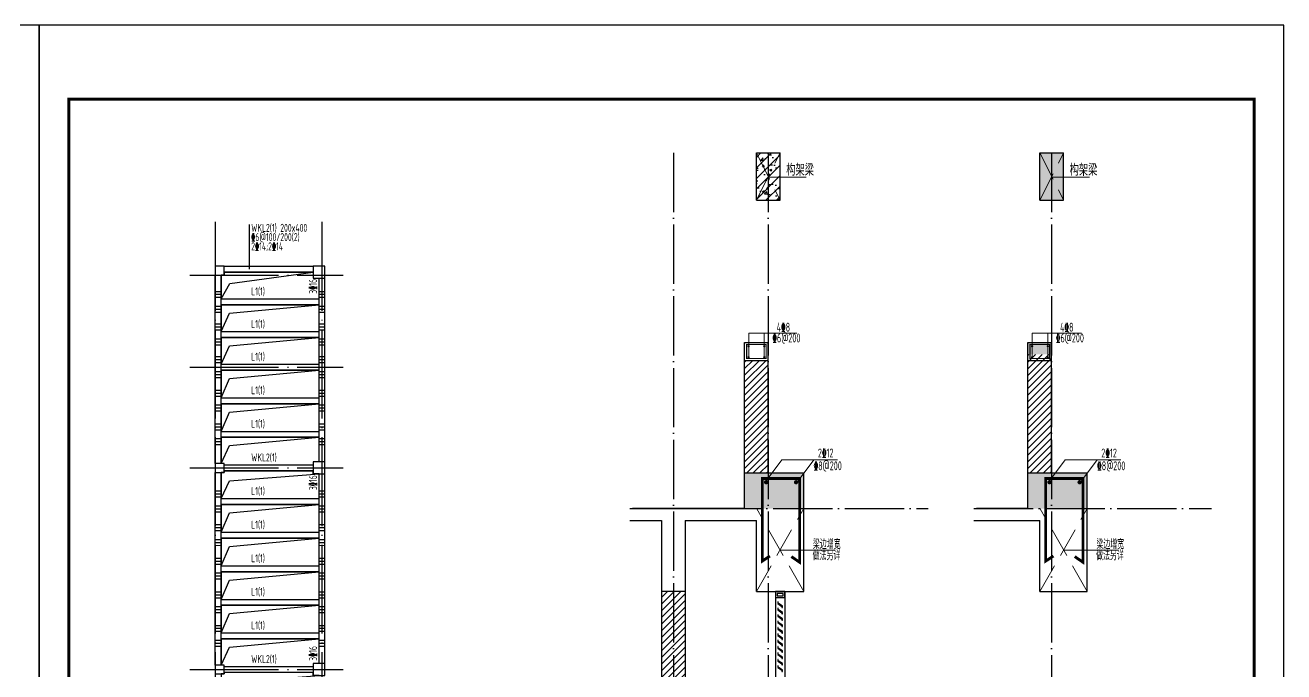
# Model space of a CAD drawing. Extents: x 2506385 to 2810062, y -487803 to -193521.
# Drawn here: x 2767587 to 2810062, y -397551 to -375739 of the extents above; entities that cross this region are included whole.
import ezdxf

# ---------------------------------------------------------------- set-up
doc = ezdxf.new("R2010")
doc.units = 0
doc.header["$LTSCALE"] = 1000
doc.header["$MEASUREMENT"] = 0
doc.linetypes.add('DASH', pattern=[0.35, 0.25, -0.1])
doc.linetypes.add('DOTE', pattern=[2.42, 2, -0.2, 0.02, -0.2])
for name, color, linetype in [('$dl$', 255, 'Continuous'), ('DOTE', 252, 'DOTE'), ('PUB_TITLE', 4, 'Continuous'), ('S_BEAMDIMMASSVER', 2, 'Continuous'), ('TEXT', 7, 'Continuous'), ('WALL', 30, 'Continuous'), ('WINDOW', 4, 'Continuous'), ('填充层', 253, 'Continuous'), ('大样钢筋', 1, 'Continuous'), ('柱', 2, 'Continuous'), ('梁', 4, 'Continuous'), ('梁原位标注竖向', 7, 'Continuous'), ('梁集中标注', 2, 'Continuous'), ('次梁箍筋', 1, 'Continuous'), ('洞口边线', 253, 'Continuous'), ('灰度', 8, 'Continuous')]:
    doc.layers.add(name, color=color, linetype=linetype)
doc.layers.add('rein', color=6, linetype='ByLayer', lineweight=18)
doc.layers.add('查找字符', color=1, linetype='ByLayer', lineweight=18)
doc.styles.get("Standard").update_dxf_attribs({"font": 'TSSDENG', "width": 0.7, "bigfont": 'TSSDCHN'})
doc.styles.add('tssd', font='tssdeng.shx', dxfattribs={"width": 0.7, "height": 3, "bigfont": '1hztxt.shx'})

# ---------------------------------------------------------------- blocks, each defined once
blk = doc.blocks.new('45435')
at = {"layer": '洞口边线'}
for points in [[(2668124, -511692), (2665124, -511692), (2665124, -511792), (2665024, -511792), (2665024, -512592), (2665312, -512070), (2668124, -511692)], [(2668324, -512792), (2665024, -512792), (2665024, -513692), (2665307, -513075), (2668324, -512792)], [(2668324, -513892), (2665024, -513892), (2665024, -514792), (2665307, -514175), (2668324, -513892)], [(2668324, -514992), (2665024, -514992), (2665024, -515925), (2665307, -515275), (2668324, -514992)], [(2668324, -516125), (2665024, -516125), (2665024, -517058), (2665307, -516408), (2668324, -516125)], [(2668324, -517258), (2665024, -517258), (2665024, -518142), (2665307, -517541), (2668324, -517258)], [(2668324, -518492), (2668124, -518492), (2668124, -518392), (2665124, -518392), (2665124, -518442), (2665024, -518442), (2665024, -519326), (2665305, -518727), (2668324, -518492)], [(2668324, -519526), (2665024, -519526), (2665024, -520459), (2665307, -519809), (2668324, -519526)], [(2668324, -520659), (2665024, -520659), (2665024, -521592), (2665307, -520942), (2668324, -520659)], [(2668324, -521792), (2665024, -521792), (2665024, -522725), (2665307, -522075), (2668324, -521792)], [(2668324, -522925), (2665024, -522925), (2665024, -523858), (2665307, -523208), (2668324, -522925)], [(2668324, -524058), (2665024, -524058), (2665024, -524942), (2665307, -524341), (2668324, -524058)], [(2668324, -525292), (2668124, -525292), (2668124, -525192), (2665124, -525192), (2665124, -525242), (2665024, -525242), (2665024, -526126), (2665305, -525527), (2668324, -525292)], [(2668324, -526326), (2665024, -526326), (2665024, -527259), (2665307, -526609), (2668324, -526326)], [(2668324, -527459), (2665024, -527459), (2665024, -528392), (2665307, -527742), (2668324, -527459)], [(2668324, -528592), (2665024, -528592), (2665024, -529525), (2665307, -528875), (2668324, -528592)], [(2668324, -529725), (2665024, -529725), (2665024, -530658), (2665307, -530008), (2668324, -529725)], [(2668324, -530858), (2665024, -530858), (2665024, -531742), (2665307, -531141), (2668324, -530858)], [(2668324, -532092), (2668124, -532092), (2668124, -531992), (2665124, -531992), (2665124, -532042), (2665024, -532042), (2665024, -532924), (2665305, -532327), (2668324, -532092)], [(2668324, -533124), (2665024, -533124), (2665024, -534059), (2665307, -533407), (2668324, -533124)], [(2668324, -534259), (2665024, -534259), (2665024, -535192), (2665307, -534542), (2668324, -534259)], [(2668324, -535392), (2665024, -535392), (2665024, -536325), (2665307, -535675), (2668324, -535392)], [(2668324, -536525), (2665024, -536525), (2665024, -537458), (2665307, -536808), (2668324, -536525)], [(2668324, -537658), (2665024, -537658), (2665024, -538542), (2665307, -537941), (2668324, -537658)], [(2668324, -538892), (2668124, -538892), (2668124, -538792), (2665124, -538792), (2665124, -538842), (2665024, -538842), (2665024, -539726), (2665305, -539127), (2668324, -538892)], [(2668324, -539926), (2665024, -539926), (2665024, -540859), (2665307, -540209), (2668324, -539926)], [(2668324, -541059), (2665024, -541059), (2665024, -541992), (2665307, -541342), (2668324, -541059)], [(2668324, -542192), (2665024, -542192), (2665024, -543125), (2665307, -542475), (2668324, -542192)], [(2668324, -543325), (2665024, -543325), (2665024, -544258), (2665307, -543608), (2668324, -543325)], [(2668324, -544458), (2665024, -544458), (2665024, -545342), (2665307, -544741), (2668324, -544458)]]:
    blk.add_lwpolyline(points, close=True, dxfattribs=at)
blk = doc.blocks.new('A$C38AF4FB1')
at = {"layer": '灰度'}
h = blk.add_hatch(dxfattribs=at)
h.set_pattern_fill('钢筋混凝土,_O', color=256, scale=25)
h.set_pattern_definition([(45, (-2921799.054, 485034.64), (-44.1941738, 44.1941738), []), (50, (-2921799.05, 485034.64), (179.315046, -15.688034), [18.75, -206.25]), (355, (-2921799.05, 485034.64), (-34.687833, 188.048033), [15, -165]), (100.4514, (-2921784.11, 485033.33), (144.627345, 172.359886), [15.935047, -175.285528]), (46.1842, (-2921799.05, 485084.64), (266.810262, -41.379754), [28.125, -309.375]), (96.6356, (-2921776.82, 485081.2), (233.665676, 243.529468), [23.902572, -262.92825]), (351.1842, (-2921799.05, 485084.64), (233.665486, 243.52965), [22.5, -247.5]), (21, (-2921774.05, 485072.14), (149.226763, -100.654723), [18.75, -206.25]), (326, (-2921774.05, 485072.14), (60.828833, 181.287511), [15, -165]), (71.4514, (-2921761.62, 485063.75), (210.055657, 80.632624), [15.935047, -175.285528]), (37.5, (-2921799.054, 485034.64), (3.0399638, 83.2234635), [0, -163, 0, -167.5, 0, -165.625]), (7.5, (-2921799.054, 485034.64), (65.7673844, 98.602928), [0, -95.5, 0, -159.25, 0, -63.125]), (327.5, (-2921854.804, 485034.64), (133.455609, -5.638718), [0, -62.5, 0, -195, 0, -258.75]), (317.5, (-2921879.8, 485034.64), (145.7965423, 25.0262456), [0, -81.25, 0, -129.5, 0, -183.75])])
h.paths.add_polyline_path([(1475, 14838), (1675, 14838), (1675, 15238), (1475, 15238)])
h = blk.add_hatch(dxfattribs=at)
h.set_pattern_fill('钢筋混凝土,_O', color=256, scale=25)
h.set_pattern_definition([(45, (-5623693.25, -400124.625), (-44.1941738, 44.1941738), []), (50, (-5623693.25, -400124.62), (179.3150457, -15.6880337), [18.75, -206.25]), (355, (-5623693.25, -400124.62), (-34.6878334, 188.0480334), [15, -165]), (100.4514, (-5623678.3, -400125.93), (144.6273454, 172.3598855), [15.9350475, -175.285528]), (46.1842, (-5623693.25, -400074.62), (266.810262, -41.379754), [28.125, -309.375]), (96.6356, (-5623671.02, -400078.07), (233.665676, 243.529468), [23.902572, -262.92825]), (351.1842, (-5623693.25, -400074.62), (233.665486, 243.52965), [22.5, -247.5]), (21, (-5623668.25, -400087.12), (149.226763, -100.6547227), [18.75, -206.25]), (326, (-5623668.25, -400087.12), (60.828833, 181.287511), [15, -165]), (71.4514, (-5623655.81, -400095.51), (210.055657, 80.632624), [15.9350475, -175.285528]), (37.5, (-5623693.25, -400124.625), (3.0399638, 83.22346346), [0, -163, 0, -167.5, 0, -165.625]), (7.5, (-5623693.25, -400124.625), (65.7673844, 98.602928), [0, -95.5, 0, -159.25, 0, -63.125]), (327.5, (-5623749, -400124.625), (133.45560904, -5.6387179), [0, -62.5, 0, -195, 0, -258.75]), (317.5, (-5623774, -400124.62), (145.7965423, 25.0262456), [0, -81.25, 0, -129.5, 0, -183.75])])
h.paths.add_polyline_path([(3966, 13638), (3766, 13638), (3766, 13538), (3966, 13538)])
h.paths.add_polyline_path([(4066, 15238), (3866, 15238), (3866, 14838), (4066, 14838)])
h.paths.add_polyline_path([(4166, 8738), (3310, 8738), (3310, 8638), (3866, 8638), (3866, 8038), (4166, 8038)])
h.paths.add_polyline_path([(4266, 5238), (3310, 5238), (3310, 5138), (3866, 5138), (3866, 4538), (4266, 4538)])
h.paths.add_polyline_path([(3766, 12238), (4266, 12238), (4266, 12538), (3766, 12538)])
h = blk.add_hatch(dxfattribs=at)
h.set_pattern_fill('ANSI31,_O', color=256, scale=25)
h.set_pattern_definition([(45, (-5626084.5, -400124.625), (-28.06330038, 28.06330038), [])])
h.paths.add_polyline_path([(1375, 13488), (1575, 13488), (1575, 12538), (1375, 12538)])
h = blk.add_hatch(dxfattribs=at)
h.set_pattern_fill('ANSI31,_O', color=256, scale=25)
h.set_pattern_definition([(45, (-5623693.25, -400124.625), (-28.06330038, 28.06330038), [])])
h.paths.add_polyline_path([(3766, 13538), (3966, 13538), (3966, 12538), (3766, 12538)])
h = blk.add_hatch(dxfattribs=at)
h.set_pattern_fill('钢筋混凝土,_O', color=256, scale=25)
h.set_pattern_definition([(45, (-5617782, -400124.625), (-44.1941738, 44.1941738), []), (50, (-5617782, -400124.62), (179.3150457, -15.6880337), [18.75, -206.25]), (355, (-5617782, -400124.62), (-34.6878334, 188.0480334), [15, -165]), (100.4514, (-5617767.06, -400125.93), (144.6273454, 172.3598855), [15.9350475, -175.285528]), (46.1842, (-5617782, -400074.62), (266.810262, -41.379754), [28.125, -309.375]), (96.6356, (-5617759.77, -400078.07), (233.665676, 243.529468), [23.902572, -262.92825]), (351.1842, (-5617782, -400074.62), (233.665486, 243.52965), [22.5, -247.5]), (21, (-5617757, -400087.12), (149.226763, -100.6547227), [18.75, -206.25]), (326, (-5617757, -400087.12), (60.828833, 181.287511), [15, -165]), (71.4514, (-5617744.56, -400095.51), (210.055657, 80.632624), [15.9350475, -175.285528]), (37.5, (-5617782, -400124.625), (3.0399638, 83.22346346), [0, -163, 0, -167.5, 0, -165.625]), (7.5, (-5617782, -400124.625), (65.7673844, 98.602928), [0, -95.5, 0, -159.25, 0, -63.125]), (327.5, (-5617837.75, -400124.625), (133.45560904, -5.6387179), [0, -62.5, 0, -195, 0, -258.75]), (317.5, (-5617862.75, -400124.62), (145.7965423, 25.0262456), [0, -81.25, 0, -129.5, 0, -183.75])])
h.paths.add_polyline_path([(1775, 8738), (407, 8738), (407, 8638), (675, 8638), (675, 8038), (875, 8038), (875, 8638), (1475, 8638), (1475, 8038), (1775, 8038)])
h.paths.add_polyline_path([(1875, 5238), (1475, 5238), (407, 5238), (407, 5138), (675, 5138), (875, 5138), (1475, 5138), (1475, 4538), (1875, 4538)])
h.paths.add_polyline_path([(1375, 12238), (1875, 12238), (1875, 12538), (1376, 12538), (1376, 12427)])
h = blk.add_hatch(dxfattribs=at)
h.set_pattern_fill('ANSI31,_O', color=256, scale=25)
h.set_pattern_definition([(45, (-5617782, -400124.625), (-28.06330038, 28.06330038), [])])
h.paths.add_polyline_path([(875, 11538), (675, 11538), (675, 8988), (875, 8988)])
h.paths.add_polyline_path([(875, 8038), (675, 8038), (675, 5488), (875, 5488)])
at = {"layer": '$dl$'}
for p, q in [((1635, 11538), (1635, 8738)), ((1715, 11538), (1715, 8738))]:
    blk.add_line(p, q, dxfattribs=at)
for points in [[(1715, 11538), (1635, 11538), (1635, 11487), (1715, 11487)], [(1700, 11523), (1650, 11523), (1650, 11502), (1700, 11502)]]:
    blk.add_lwpolyline(points, close=True, dxfattribs=at)
at = {"layer": 'DOTE', "ltscale": 0.25}
for p, q in [((775, 15238), (775, 672)), ((1575, 15238), (1575, 672)), ((3966, 15238), (3966, 672)), ((407, 12238), (2925, 12238)), ((3310, 12238), (5316, 12238))]:
    blk.add_line(p, q, dxfattribs=at)
at = {"layer": 'rein', "const_width": 9.72}
for points in [[(1405, 13607, -1), (1414, 13607, -1)], [(1537, 13607, -1), (1547, 13607, -1)], [(3796, 13607, -1), (3806, 13607, -1)], [(3929, 13607, -1), (3938, 13607, -1)], [(1405, 13514, -1), (1414, 13514, -1)], [(1537, 13514, -1), (1547, 13514, -1)], [(3796, 13514, -1), (3806, 13514, -1)], [(3929, 13514, -1), (3938, 13514, -1)]]:
    blk.add_lwpolyline(points, format="xyb", close=True, dxfattribs=at)
at = {"layer": 'WALL', "linetype": 'ByBlock'}
for p, q in [((1475, 15238), (1675, 15238)), ((1475, 14838), (1475, 15238)), ((1675, 14838), (1675, 15238)), ((3866, 15238), (4066, 15238)), ((3866, 14838), (3866, 15238)), ((4066, 14838), (4066, 15238)), ((1475, 14838), (1675, 14838)), ((3866, 14838), (4066, 14838)), ((1375, 12238), (1375, 13638)), ((1375, 13638), (1575, 13638)), ((1575, 12538), (1575, 13638)), ((3766, 12238), (3766, 13638)), ((3766, 13638), (3966, 13638)), ((3766, 13638), (3966, 13638)), ((3966, 12538), (3966, 13638)), ((1375, 12538), (1875, 12538)), ((1875, 11538), (1875, 12538)), ((3766, 12538), (4266, 12538)), ((4266, 11538), (4266, 12538)), ((407, 12238), (1375, 12238)), ((3310, 12238), (3766, 12238)), ((407, 12138), (675, 12138)), ((675, 12138), (675, 8738)), ((875, 12138), (1475, 12138)), ((875, 12138), (875, 8738)), ((1475, 11538), (1475, 12138)), ((3310, 12138), (3866, 12138)), ((3866, 11538), (3866, 12138)), ((875, 11538), (675, 11538)), ((1475, 11538), (1875, 11538)), ((3866, 11538), (4266, 11538))]:
    blk.add_line(p, q, dxfattribs=at)
at = {"layer": 'WALL'}
for p, q in [((1375, 13638), (1575, 13638)), ((3766, 13638), (3966, 13638)), ((1375, 13488), (1575, 13488)), ((3766, 13488), (3966, 13488))]:
    blk.add_line(p, q, dxfattribs=at)
at = {"layer": 'WALL', "linetype": 'ByBlock'}
for points in [[(1375, 12238), (1375, 12238), (1375, 12238), (430, 12238)], [(430, 12238), (1375, 12238)], [(3766, 12238), (3766, 12238), (3766, 12238), (3333, 12238)], [(3333, 12238), (3766, 12238)]]:
    blk.add_lwpolyline(points, dxfattribs=at)
at = {"layer": 'WINDOW'}
for points in [[(1656, 11451), (1656, 11438), (1691, 11413), (1691, 11404), (1695, 11404), (1695, 11416), (1659, 11440), (1659, 11451), (1656, 11451)], [(1656, 11397), (1656, 11384), (1691, 11359), (1691, 11350), (1695, 11350), (1695, 11362), (1659, 11386), (1659, 11397), (1656, 11397)], [(1656, 11343), (1656, 11330), (1691, 11305), (1691, 11296), (1695, 11296), (1695, 11308), (1659, 11332), (1659, 11343), (1656, 11343)], [(1656, 11289), (1656, 11276), (1691, 11251), (1691, 11242), (1695, 11242), (1695, 11254), (1659, 11278), (1659, 11289), (1656, 11289)], [(1656, 11235), (1656, 11222), (1691, 11197), (1691, 11188), (1695, 11188), (1695, 11200), (1659, 11224), (1659, 11235), (1656, 11235)], [(1656, 11181), (1656, 11168), (1691, 11143), (1691, 11135), (1695, 11135), (1695, 11146), (1659, 11170), (1659, 11181), (1656, 11181)], [(1656, 11127), (1656, 11114), (1691, 11090), (1691, 11081), (1695, 11081), (1695, 11092), (1659, 11116), (1659, 11127), (1656, 11127)], [(1656, 11074), (1656, 11060), (1691, 11036), (1691, 11027), (1695, 11027), (1695, 11038), (1659, 11062), (1659, 11074), (1656, 11074)], [(1656, 11020), (1656, 11006), (1691, 10982), (1691, 10973), (1695, 10973), (1695, 10984), (1659, 11008), (1659, 11020), (1656, 11020)], [(1656, 10966), (1656, 10952), (1691, 10928), (1691, 10919), (1695, 10919), (1695, 10930), (1659, 10954), (1659, 10966), (1656, 10966)], [(1656, 10912), (1656, 10898), (1691, 10874), (1691, 10865), (1695, 10865), (1695, 10876), (1659, 10900), (1659, 10912), (1656, 10912)]]:
    blk.add_lwpolyline(points, dxfattribs=at)
at = {"layer": '填充层', "color": 6, "const_width": 10}
for points in [[(1393, 13504), (1393, 13622), (1558, 13622), (1558, 13504)], [(3784, 13504), (3784, 13622), (3949, 13622), (3949, 13504)]]:
    blk.add_lwpolyline(points, close=True, dxfattribs=at)
at = {"layer": '大样钢筋', "const_width": 24}
for points in [[(1589, 11838), (1525, 11795), (1525, 12491), (1840, 12491), (1840, 11785), (1770, 11833)], [(3981, 11838), (3916, 11795), (3916, 12491), (4231, 12491), (4231, 11785), (4161, 11833)]]:
    blk.add_lwpolyline(points, dxfattribs=at)
at = {"layer": '大样钢筋', "const_width": 18}
for points in [[(1548, 12460, 1), (1566, 12460, 1)], [(1801, 12460, 1), (1819, 12460, 1)], [(3939, 12460, 1), (3957, 12460, 1)], [(4193, 12460, 1), (4211, 12460, 1)]]:
    blk.add_lwpolyline(points, format="xyb", close=True, dxfattribs=at)
at = {"layer": '查找字符', "linetype": 'DASH'}
for p, q in [((1475, 14838), (1675, 15238)), ((1475, 15238), (1675, 14838)), ((3866, 14838), (4066, 15238)), ((3866, 15238), (4066, 14838)), ((1875, 11538), (1475, 12242)), ((1475, 11538), (1875, 12238)), ((4266, 11538), (3866, 12242)), ((3866, 11538), (4266, 12238))]:
    blk.add_line(p, q, dxfattribs=at)
at = {"layer": '查找字符'}
for p, q in [((1575, 15034), (1894, 15034)), ((3966, 15034), (4285, 15034)), ((1689, 12648), (2159, 12648)), ((4080, 12648), (4550, 12648)), ((1676, 11888), (2140, 11888)), ((4067, 11888), (4531, 11888))]:
    blk.add_line(p, q, dxfattribs=at)
at = {"layer": '查找字符', "ltscale": 1000}
for p, q in [((1410, 13717), (1815, 13717)), ((1410, 13514), (1410, 13717)), ((1542, 13514), (1542, 13717)), ((3801, 13717), (4217, 13717)), ((3801, 13514), (3801, 13717)), ((3934, 13514), (3934, 13717))]:
    blk.add_line(p, q, dxfattribs=at)
at = {"layer": '查找字符', "linetype": 'ByBlock'}
for p, q in [((1548, 12460), (1689, 12648)), ((1819, 12460), (1959, 12648)), ((3940, 12460), (4080, 12648)), ((4210, 12460), (4350, 12648))]:
    blk.add_line(p, q, dxfattribs=at)
at = {"layer": 'S_BEAMDIMMASSVER', "color": 90, "width": 0.6}
for p in [(1727, 15044), (4118, 15044)]:
    blk.add_text('构架梁', height=100, dxfattribs=at).set_placement(p)
at = {"layer": 'TEXT', "style": 'tssd', "width": 0.6}
for s, p in [('4%%1328', (1646, 13730, 0)), ('4%%1328', (4037, 13730, 0)), ('%%1326@200', (1610, 13639, 0)), ('%%1326@200', (4002, 13639, 0)), ('2%%13212', (1994, 12669, 0)), ('2%%13212', (4385, 12669, 0)), ('%%1328@200', (1958, 12561, 0)), ('%%1328@200', (4350, 12561, 0)), ('梁边增宽', (1952, 11897, 0)), ('梁边增宽', (4344, 11897, 0)), ('做法另详', (1950, 11803, 0)), ('做法另详', (4341, 11803, 0))]:
    blk.add_text(s, height=75, dxfattribs=at).set_placement(p)

msp = doc.modelspace()

# ---------------------------------------------------------------- linework, layer by layer
at = {"layer": 'DOTE', "ltscale": 1.5}
for p, q in [((2774003.3, -382373.2), (2774003.3, -425046)), ((2777603.3, -382373.2), (2777603.3, -425046)), ((2773140.7, -384173.2), (2778317.8, -384173.2)), ((2773140.7, -387273.2), (2778317.8, -387273.2)), ((2773140.7, -390673.2), (2778317.8, -390673.2)), ((2773140.7, -397473.2), (2778317.8, -397473.2))]:
    msp.add_line(p, q, dxfattribs=at)
at = {"layer": 'PUB_TITLE', "linetype": 'ByBlock'}
for points in [[(2726061.7, -375738.7), (2726061.7, -450038.7), (2768061.7, -450038.7), (2768061.7, -375738.7)], [(2768061.7, -375738.7), (2768061.7, -450038.7), (2810061.7, -450038.7), (2810061.7, -375738.7)]]:
    msp.add_lwpolyline(points, close=True, dxfattribs=at)
at = {"layer": 'PUB_TITLE', "linetype": 'ByBlock', "const_width": 100}
msp.add_lwpolyline([(2769061.7, -378238.7), (2769061.7, -449038.7), (2809061.7, -449038.7), (2809061.7, -378238.7)], close=True, dxfattribs=at)
at = {"layer": '柱'}
for points in [[(2774303.3, -384173.2), (2774303.3, -383873.2), (2774003.3, -383873.2), (2774003.3, -384173.2)], [(2777703.3, -384273.2), (2777703.3, -383873.2), (2777303.3, -383873.2), (2777303.3, -384273.2)], [(2774303.3, -390823.2), (2774303.3, -390523.2), (2774003.3, -390523.2), (2774003.3, -390823.2)], [(2777703.3, -390873.2), (2777703.3, -390473.2), (2777303.3, -390473.2), (2777303.3, -390873.2)], [(2774303.3, -397623.2), (2774303.3, -397323.2), (2774003.3, -397323.2), (2774003.3, -397623.2)], [(2777703.3, -397673.2), (2777703.3, -397273.2), (2777303.3, -397273.2), (2777303.3, -397673.2)]]:
    msp.add_lwpolyline(points, close=True, dxfattribs=at)
at = {"layer": '梁'}
for p, q in [((2774303.3, -383873.2), (2777303.3, -383873.2)), ((2774003.3, -390523.2), (2774003.3, -384173.2)), ((2774203.3, -390523.2), (2774203.3, -384173.2)), ((2774303.3, -384073.2), (2777303.3, -384073.2)), ((2777503.3, -390473.2), (2777503.3, -384273.2)), ((2777703.3, -390473.2), (2777703.3, -384273.2)), ((2774203.3, -384973.2), (2777503.3, -384973.2)), ((2774203.3, -385173.2), (2777503.3, -385173.2)), ((2774203.3, -386073.2), (2777503.3, -386073.2)), ((2774203.3, -386273.2), (2777503.3, -386273.2)), ((2774203.3, -387173.2), (2777503.3, -387173.2)), ((2774203.3, -387373.2), (2777503.3, -387373.2)), ((2774203.3, -388306.2), (2777503.3, -388306.2)), ((2774203.3, -388506.2), (2777503.3, -388506.2)), ((2774203.3, -389439.2), (2777503.3, -389439.2)), ((2774203.3, -389639.2), (2777503.3, -389639.2)), ((2774303.3, -390573.2), (2777303.3, -390573.2)), ((2774003.3, -397323.2), (2774003.3, -390823.2)), ((2774203.3, -397323.2), (2774203.3, -390823.2)), ((2774303.3, -390773.2), (2777303.3, -390773.2)), ((2777503.3, -397273.2), (2777503.3, -390873.2)), ((2777703.3, -397273.2), (2777703.3, -390873.2)), ((2774203.3, -391707.2), (2777503.3, -391707.2)), ((2774203.3, -391907.2), (2777503.3, -391907.2)), ((2774203.3, -392840.2), (2777503.3, -392840.2)), ((2774203.3, -393040.2), (2777503.3, -393040.2)), ((2774203.3, -393973.2), (2777503.3, -393973.2)), ((2774203.3, -394173.2), (2777503.3, -394173.2)), ((2774203.3, -395106.2), (2777503.3, -395106.2)), ((2774203.3, -395306.2), (2777503.3, -395306.2)), ((2774203.3, -396239.2), (2777503.3, -396239.2)), ((2774203.3, -396439.2), (2777503.3, -396439.2)), ((2774303.3, -397373.2), (2777303.3, -397373.2))]:
    msp.add_line(p, q, dxfattribs=at)
at = {"layer": '梁集中标注'}
msp.add_line((2775153.3, -383973.2), (2775153.3, -382467), dxfattribs=at)
at = {"layer": '次梁箍筋', "const_width": 44.9}
for points in [[(2774003.3, -384723.2), (2774203.3, -384723.2)], [(2774003.3, -384823.2), (2774203.3, -384823.2)], [(2777503.3, -384723.2), (2777703.3, -384723.2)], [(2777503.3, -384823.2), (2777703.3, -384823.2)], [(2774003.3, -384923.2), (2774203.3, -384923.2)], [(2774003.3, -385223.2), (2774203.3, -385223.2)], [(2777503.3, -384923.2), (2777703.3, -384923.2)], [(2777503.3, -385223.2), (2777703.3, -385223.2)], [(2774003.3, -385323.2), (2774203.3, -385323.2)], [(2774003.3, -385423.2), (2774203.3, -385423.2)], [(2777503.3, -385323.2), (2777703.3, -385323.2)], [(2777503.3, -385423.2), (2777703.3, -385423.2)], [(2774003.3, -385823.2), (2774203.3, -385823.2)], [(2774003.3, -385923.2), (2774203.3, -385923.2)], [(2774003.3, -386023.2), (2774203.3, -386023.2)], [(2777503.3, -385823.2), (2777703.3, -385823.2)], [(2777503.3, -385923.2), (2777703.3, -385923.2)], [(2777503.3, -386023.2), (2777703.3, -386023.2)], [(2774003.3, -386323.2), (2774203.3, -386323.2)], [(2774003.3, -386423.2), (2774203.3, -386423.2)], [(2774003.3, -386523.2), (2774203.3, -386523.2)], [(2777503.3, -386323.2), (2777703.3, -386323.2)], [(2777503.3, -386423.2), (2777703.3, -386423.2)], [(2777503.3, -386523.2), (2777703.3, -386523.2)], [(2774003.3, -386923.2), (2774203.3, -386923.2)], [(2777503.3, -386923.2), (2777703.3, -386923.2)], [(2774003.3, -387023.2), (2774203.3, -387023.2)], [(2774003.3, -387123.2), (2774203.3, -387123.2)], [(2777503.3, -387023.2), (2777703.3, -387023.2)], [(2777503.3, -387123.2), (2777703.3, -387123.2)], [(2774003.3, -387423.2), (2774203.3, -387423.2)], [(2774003.3, -387523.2), (2774203.3, -387523.2)], [(2774003.3, -387623.2), (2774203.3, -387623.2)], [(2777503.3, -387423.2), (2777703.3, -387423.2)], [(2777503.3, -387523.2), (2777703.3, -387523.2)], [(2777503.3, -387623.2), (2777703.3, -387623.2)], [(2774003.3, -388056.2), (2774203.3, -388056.2)], [(2774003.3, -388156.2), (2774203.3, -388156.2)], [(2777503.3, -388056.2), (2777703.3, -388056.2)], [(2777503.3, -388156.2), (2777703.3, -388156.2)], [(2774003.3, -388256.2), (2774203.3, -388256.2)], [(2774003.3, -388556.2), (2774203.3, -388556.2)], [(2774003.3, -388656.2), (2774203.3, -388656.2)], [(2777503.3, -388256.2), (2777703.3, -388256.2)], [(2777503.3, -388556.2), (2777703.3, -388556.2)], [(2777503.3, -388656.2), (2777703.3, -388656.2)], [(2774003.3, -388756.2), (2774203.3, -388756.2)], [(2777503.3, -388756.2), (2777703.3, -388756.2)], [(2774003.3, -389189.2), (2774203.3, -389189.2)], [(2774003.3, -389289.2), (2774203.3, -389289.2)], [(2774003.3, -389389.2), (2774203.3, -389389.2)], [(2777503.3, -389189.2), (2777703.3, -389189.2)], [(2777503.3, -389289.2), (2777703.3, -389289.2)], [(2777503.3, -389389.2), (2777703.3, -389389.2)], [(2774003.3, -389689.2), (2774203.3, -389689.2)], [(2774003.3, -389789.2), (2774203.3, -389789.2)], [(2774003.3, -389889.2), (2774203.3, -389889.2)], [(2777503.3, -389689.2), (2777703.3, -389689.2)], [(2777503.3, -389789.2), (2777703.3, -389789.2)], [(2777503.3, -389889.2), (2777703.3, -389889.2)], [(2774003.3, -391457.2), (2774203.3, -391457.2)], [(2774003.3, -391557.2), (2774203.3, -391557.2)], [(2777503.3, -391457.2), (2777703.3, -391457.2)], [(2777503.3, -391557.2), (2777703.3, -391557.2)], [(2774003.3, -391657.2), (2774203.3, -391657.2)], [(2774003.3, -391957.2), (2774203.3, -391957.2)], [(2774003.3, -392057.2), (2774203.3, -392057.2)], [(2777503.3, -391657.2), (2777703.3, -391657.2)], [(2777503.3, -391957.2), (2777703.3, -391957.2)], [(2777503.3, -392057.2), (2777703.3, -392057.2)], [(2774003.3, -392157.2), (2774203.3, -392157.2)], [(2777503.3, -392157.2), (2777703.3, -392157.2)], [(2774003.3, -392590.2), (2774203.3, -392590.2)], [(2774003.3, -392690.2), (2774203.3, -392690.2)], [(2774003.3, -392790.2), (2774203.3, -392790.2)], [(2777503.3, -392590.2), (2777703.3, -392590.2)], [(2777503.3, -392690.2), (2777703.3, -392690.2)], [(2777503.3, -392790.2), (2777703.3, -392790.2)], [(2774003.3, -393090.2), (2774203.3, -393090.2)], [(2774003.3, -393190.2), (2774203.3, -393190.2)], [(2774003.3, -393290.2), (2774203.3, -393290.2)], [(2777503.3, -393090.2), (2777703.3, -393090.2)], [(2777503.3, -393190.2), (2777703.3, -393190.2)], [(2777503.3, -393290.2), (2777703.3, -393290.2)], [(2774003.3, -393723.2), (2774203.3, -393723.2)], [(2777503.3, -393723.2), (2777703.3, -393723.2)], [(2774003.3, -393823.2), (2774203.3, -393823.2)], [(2774003.3, -393923.2), (2774203.3, -393923.2)], [(2777503.3, -393823.2), (2777703.3, -393823.2)], [(2777503.3, -393923.2), (2777703.3, -393923.2)], [(2774003.3, -394223.2), (2774203.3, -394223.2)], [(2774003.3, -394323.2), (2774203.3, -394323.2)], [(2774003.3, -394423.2), (2774203.3, -394423.2)], [(2777503.3, -394223.2), (2777703.3, -394223.2)], [(2777503.3, -394323.2), (2777703.3, -394323.2)], [(2777503.3, -394423.2), (2777703.3, -394423.2)], [(2774003.3, -394856.2), (2774203.3, -394856.2)], [(2774003.3, -394956.2), (2774203.3, -394956.2)], [(2777503.3, -394856.2), (2777703.3, -394856.2)], [(2777503.3, -394956.2), (2777703.3, -394956.2)], [(2774003.3, -395056.2), (2774203.3, -395056.2)], [(2774003.3, -395356.2), (2774203.3, -395356.2)], [(2774003.3, -395456.2), (2774203.3, -395456.2)], [(2777503.3, -395056.2), (2777703.3, -395056.2)], [(2777503.3, -395356.2), (2777703.3, -395356.2)], [(2777503.3, -395456.2), (2777703.3, -395456.2)], [(2774003.3, -395556.2), (2774203.3, -395556.2)], [(2777503.3, -395556.2), (2777703.3, -395556.2)], [(2774003.3, -395989.2), (2774203.3, -395989.2)], [(2774003.3, -396089.2), (2774203.3, -396089.2)], [(2774003.3, -396189.2), (2774203.3, -396189.2)], [(2777503.3, -395989.2), (2777703.3, -395989.2)], [(2777503.3, -396089.2), (2777703.3, -396089.2)], [(2777503.3, -396189.2), (2777703.3, -396189.2)], [(2774003.3, -396489.2), (2774203.3, -396489.2)], [(2774003.3, -396589.2), (2774203.3, -396589.2)], [(2774003.3, -396689.2), (2774203.3, -396689.2)], [(2777503.3, -396489.2), (2777703.3, -396489.2)], [(2777503.3, -396589.2), (2777703.3, -396589.2)], [(2777503.3, -396689.2), (2777703.3, -396689.2)]]:
    msp.add_lwpolyline(points, dxfattribs=at)

# ---------------------------------------------------------------- block references
at = {"layer": '查找字符', "xscale": 4, "yscale": 4, "zscale": 4}
msp.add_blockref('A$C38AF4FB1', (2786362, -440996.1), dxfattribs=at)
at = {"layer": '查找字符'}
msp.add_blockref('45435', (109179, 127618.7), dxfattribs=at)

# ---------------------------------------------------------------- texts
at = {"layer": '梁原位标注竖向', "width": 0.6}
for p in [(2777433.3, -384799.1), (2777433.3, -391422.3), (2777433.3, -397181.1)]:
    msp.add_text('3%%13216', height=270, rotation=90, dxfattribs=at).set_placement(p)
at = {"layer": '梁集中标注', "width": 0.6}
for s, p in [('WKL2(1) 200x400', (2775214.6, -382709.5)), ('2%%13214;2%%13214', (2775214.6, -383334.5)), ('%%1326@100/200(2)', (2775214.6, -383022)), ('L1(1)', (2775214.6, -384854.5)), ('L1(1)', (2775214.6, -385954.5)), ('L1(1)', (2775214.6, -387054.5)), ('L1(1)', (2775214.6, -388187.5)), ('L1(1)', (2775214.6, -389320.5)), ('WKL2(1)', (2775214.6, -390454.5)), ('L1(1)', (2775214.6, -391588.5)), ('L1(1)', (2775214.6, -392721.5)), ('L1(1)', (2775214.6, -393854.5)), ('L1(1)', (2775214.6, -394987.5)), ('L1(1)', (2775214.6, -396120.5)), ('WKL2(1)', (2775214.6, -397254.5))]:
    msp.add_text(s, height=270, dxfattribs=at).set_placement(p)

doc.saveas('drawing.dxf')
